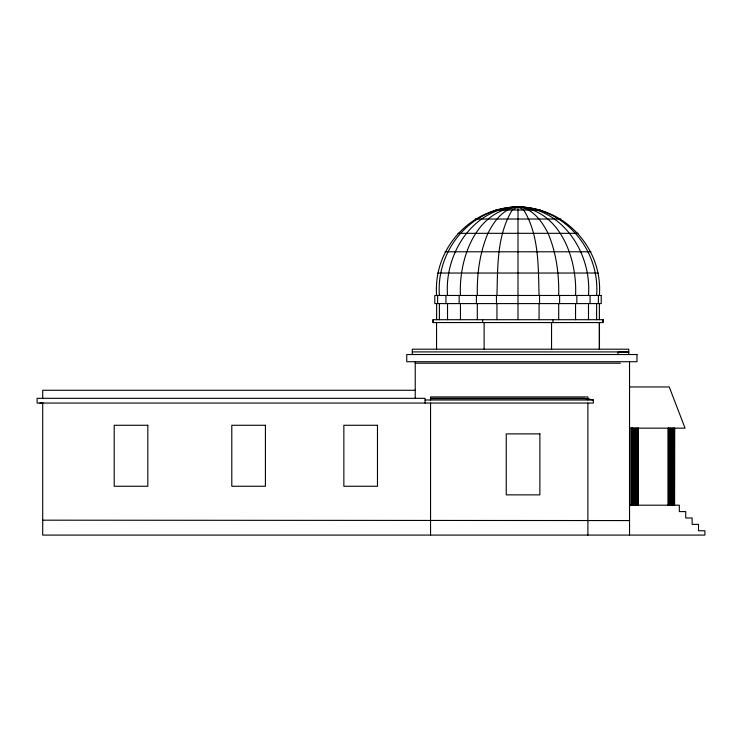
<?xml version="1.0" encoding="UTF-8"?>
<svg xmlns="http://www.w3.org/2000/svg" width="742" height="742" viewBox="0 0 742 742"><rect width="100%" height="100%" fill="white"/><g stroke="black" fill="none" stroke-linecap="round" stroke-linejoin="round"><path stroke-width="1.11" d="M496.945 295.464C497.771 266.786 496.75 235.307 512.249 210.005L518.009 206.916C565.126 207.278 602.996 248.477 599.388 295.464M477.31 295.464C476.874 274.28 479.629 252.948 487.939 233.322C494.144 221.144 503.215 208.252 518.009 206.916C564.727 207.445 600.111 249.674 596.614 295.464M460.457 295.464C458.584 258.921 475.65 210.042 518.009 206.916C562.955 207.797 591.801 253.662 588.489 295.464M447.528 295.464C444.208 253.662 473.053 207.797 518.009 206.916C560.358 210.042 577.424 258.921 575.551 295.464M439.394 295.464C435.906 249.674 471.281 207.445 518.009 206.916C532.802 208.252 541.873 221.144 548.069 233.322C556.379 252.948 559.143 274.28 558.698 295.464M436.621 295.464C433.013 248.477 470.882 207.278 518.009 206.916L523.759 210.005C539.258 235.307 538.238 266.786 539.072 295.464M495.758 210.005L540.25 210.005M475.195 219.029L560.813 219.029M457.87 233.322L578.139 233.322M445.089 251.788L590.92 251.788M437.826 273.037L598.191 273.037M412.302 351.903L628.771 351.921M628.771 354.528L628.771 352.19L617.984 352.19L617.984 354.528M415.232 363.218L620.377 363.218M629.531 386.953L669.238 386.953L685.061 428.162L629.531 428.162M415.232 390.273L42.702 390.273L42.702 398.324M430.546 398.287L584.427 398.287L593.34 399.994L593.34 403.054L37.1 403.054L37.1 398.324L425.092 398.324L425.092 403.054M430.546 398.649L585.327 398.649L593.34 399.994L425.092 399.994M42.702 402.813L39.855 403.054M629.531 505.2L679.329 505.2L679.329 511.59L685.729 511.59L685.729 517.981L692.119 517.981L692.119 524.381L698.51 524.381L698.51 530.771L704.9 530.771L704.9 535.084L42.702 535.084L42.702 402.433M629.531 520.569L42.702 520.179M674.153 428.162L674.153 505.2M673.643 428.162L673.643 505.2M672.985 428.162L672.985 505.2M672.215 428.162L672.215 505.2M671.389 428.162L671.389 505.2M670.555 428.162L670.555 505.2M669.785 428.162L669.785 505.2M669.126 428.162L669.126 505.2M668.616 428.162L668.616 505.2M668.301 428.162L668.301 505.2M668.19 428.162L668.19 505.2M638.296 428.162L638.296 505.2M638.185 428.162L638.185 505.2M637.87 428.162L637.87 505.2M637.359 428.162L637.359 505.2M636.692 428.162L636.692 505.2M635.922 428.162L635.922 505.2M635.096 428.162L635.096 505.2M634.271 428.162L634.271 505.2M633.501 428.162L633.501 505.2M632.843 428.162L632.843 505.2M632.332 428.162L632.332 505.2M632.11 428.162L632.11 505.2M631.906 428.162L632.008 505.2M631.6 428.162L631.6 505.2M631.275 428.162L631.275 505.2M631.173 428.162L631.173 505.2M629.531 361.716L629.531 535.084M628.771 352.005L628.771 349.204L412.302 349.204L412.302 354.528M602.856 319.7L602.856 322.566M599.462 322.566L599.462 349.204M599.388 303.589L599.388 319.7M599.323 322.566L599.323 349.204M598.386 295.464L598.386 303.589M596.614 303.589L596.614 319.7M590.076 295.464L590.076 303.589M588.489 303.589L588.489 319.7M587.887 399.994L587.887 396.924L430.546 396.924L430.546 399.994M587.887 403.054L587.887 535.084M576.849 295.464L576.849 303.589M575.551 303.589L575.551 319.7M559.616 295.464L559.616 303.589M558.698 303.589L558.698 319.7M553.003 319.7L553.003 322.566M551.547 322.566L551.547 349.204M539.545 295.464L539.545 303.589M539.072 303.589L539.072 319.7M518.009 206.916L518.009 319.7M496.945 303.589L496.945 319.7M496.463 295.464L496.463 303.589M484.127 322.566L484.127 349.204M482.652 319.7L482.652 322.566M477.31 303.589L477.31 319.7M476.401 295.464L476.401 303.589M460.457 303.589L460.457 319.7M459.159 295.464L459.159 303.589M447.528 303.589L447.528 319.7M445.942 295.464L445.942 303.589M439.394 303.589L439.394 319.7M437.622 295.464L437.622 303.589M436.621 303.589L436.621 319.7M436.546 322.566L436.546 349.204M433.161 319.7L433.161 322.566M430.546 403.054L430.546 535.084M415.232 361.716L415.232 398.324M601.224 295.464L434.793 295.464L434.793 303.589L601.224 303.589L601.224 295.464M602.996 319.7L433.013 319.7L433.013 322.566L602.996 322.566L602.996 319.7M636.988 354.528L406.755 354.528L406.755 361.716L636.988 361.716L636.988 354.528M147.825 425.268L114.203 425.268L114.203 486.26L147.825 486.26L147.825 425.268M265.413 425.268L231.792 425.268L231.792 486.26L265.413 486.26L265.413 425.268M377.474 425.268L343.852 425.268L343.852 486.26L377.474 486.26L377.474 425.268M539.87 433.885L506.248 433.885L506.248 494.868L539.87 494.868L539.87 433.885M674.58 505.2L674.58 428.162L674.469 505.2"/></g></svg>
